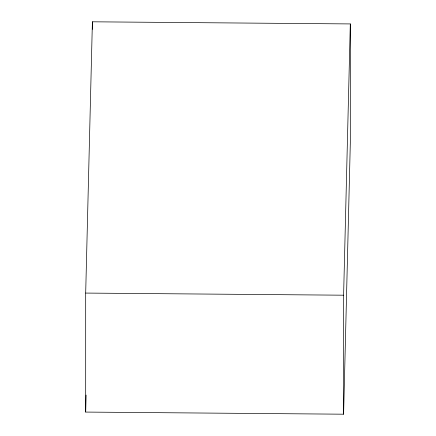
<?xml version="1.0" encoding="UTF-8"?>
<svg xmlns="http://www.w3.org/2000/svg" width="436" height="436" viewBox="0 0 436 436"><rect width="100%" height="100%" fill="white"/><g stroke="black" fill="none" stroke-linecap="round" stroke-linejoin="round"><path stroke-width="0.65" d="M85.685 293.074L92.394 21.8L350.315 23.925L350.315 142.926L343.606 414.2L85.685 412.075L85.685 293.074L343.606 295.199L350.315 23.925M85.685 412.075L86.105 395.076M343.606 295.199L343.606 414.2M92.394 21.8L92.394 29.283"/></g></svg>
